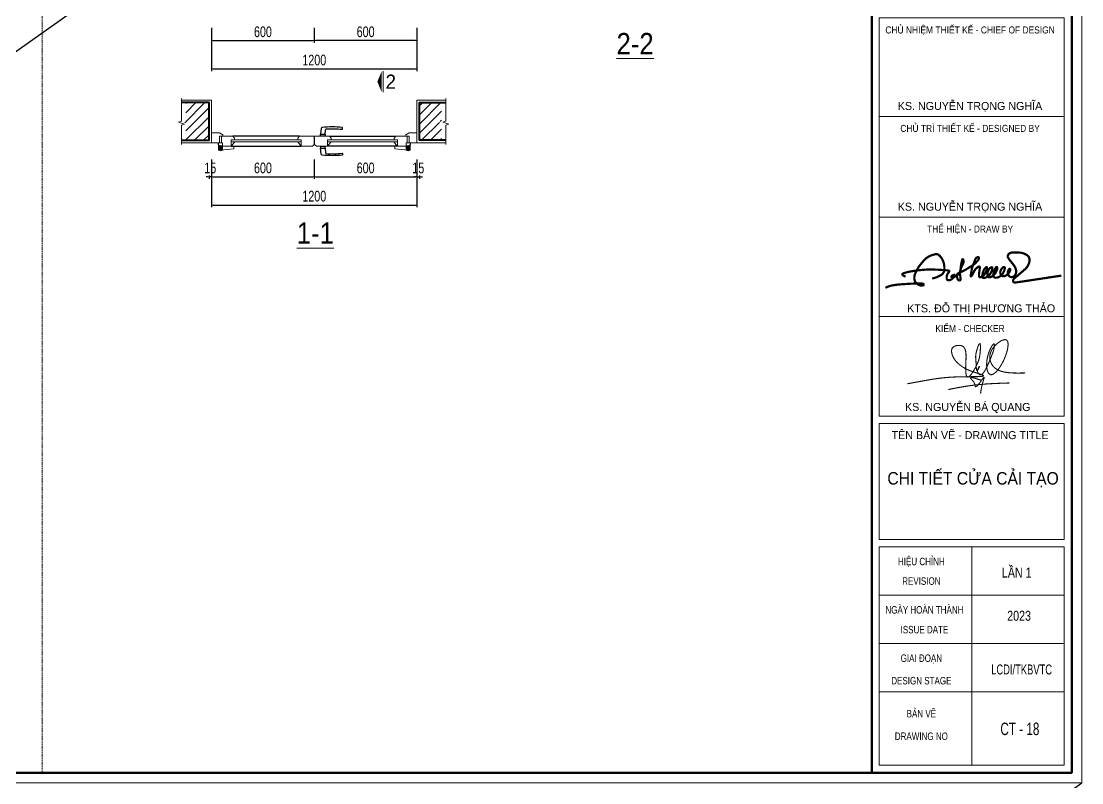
# Model space of a CAD drawing. Header units: millimetres. Extents: x -519517 to -431282, y -372679 to 113618.
# Drawn here: x -484007 to -477811, y -364002 to -359552 of the extents above; entities that cross this region are included whole.
import ezdxf
from ezdxf.enums import TextEntityAlignment as Align

# ---------------------------------------------------------------- set-up
doc = ezdxf.new("R2010")
doc.units = ezdxf.units.MM
doc.header["$LTSCALE"] = 5
doc.linetypes.add('CENTER2', pattern=[28.575, 19.05, -3.175, 3.175, -3.175])
doc.linetypes.add('HIDDEN', pattern=[0.375, 0.25, -0.125])
doc.layers.get('0').update_dxf_attribs({"linetype": 'CENTER2'})
for name, color, linetype, lineweight in [('DIM', 156, 'Continuous', 13), ('hatch1', 136, 'Continuous', 9), ('Khungten_LCDI', 7, 'Continuous', 25), ('LC ISO', 153, 'Continuous', 13), ('LC Khac', 4, 'Continuous', 9), ('LC MANH DUT', 35, 'HIDDEN', 5), ('LC Net dam 1', 30, 'Continuous', 30), ('LC Net thay', 7, 'Continuous', 25), ('LC Text1', 3, 'Continuous', 20), ('MANH', 35, 'HIDDEN', 5), ('thay1', 63, 'Continuous', 18), ('THIETBI', 8, 'Continuous', 5), ('v-CUA', 75, 'Continuous', 9), ('v-MANH', 147, 'Continuous', 5), ('v-TEXT', 7, 'Continuous', 18), ('v-THAY', 9, 'Continuous', 25), ('v-TUONG', 1, 'Continuous', 40)]:
    doc.layers.add(name, color=color, linetype=linetype, lineweight=lineweight)
doc.layers.add('KCS_Plotter', color=11, linetype='Continuous', plot=False)
doc.layers.add('v cuc manh1', color=251, linetype='Continuous')
doc.styles.add('HOATBIF', font='hoatbif.shx', dxfattribs={"width": 0.75})
doc.styles.add('Khungten', font='VHAVAN.TTF', dxfattribs={"width": 0.9, "height": 5000})
doc.styles.add('LC 1', font='VHAVANB.TTF')
doc.styles.add('T3', font='VHAVAN.TTF')
doc.styles.add('Title', font='VHBLACK.TTF')
doc.styles.add('VnAvantH', font='VHAVANB.TTF', dxfattribs={"width": 0.6})
doc.dimstyles.new('1-100(1-25)', dxfattribs={"dimscale": 25, "dimtxt": 2.5, "dimasz": 0.35, "dimexe": 0.5, "dimexo": 1, "dimgap": 0.8, "dimtad": 1, "dimdec": 0, "dimzin": 0, "dimdsep": 46, "dimtxsty": 'HOATBIF', "dimblk1": 'DOT', "dimblk2": 'DOT', "dimsah": 1, "dimcen": -1, "dimdle": 1, "dimclrd": 256, "dimclre": 256, "dimclrt": 4, "dimadec": 3, "dimazin": 2, "dimtfac": 0.333333, "dimtdec": 0, "dimtix": 1, "dimtmove": 2, "dimatfit": 3, "dimldrblk": 'DOT', "dimfxl": 1, "dimtvp": 0.833333, "dimtolj": 1, "dimtzin": 0, "dimarcsym": 0})

# ---------------------------------------------------------------- blocks, each defined once
blk = doc.blocks.new('DOT')
at = {"color": 0, "linetype": 'ByBlock'}
blk.add_line((-0.5, 0), (-1, 0), dxfattribs=at)
at = {"color": 0, "linetype": 'ByBlock', "const_width": 0.5}
blk.add_lwpolyline([(-0.25, 0, 1), (0.25, 0, 1)], format="xyb", close=True, dxfattribs=at)
blk = doc.blocks.new('*D515')
at = {"layer": 'Defpoints', "color": 0, "ltscale": 0.2, "transparency": 16777216}
for p in [(-482894.8, -360335.5), (-482294.8, -360335.5), (-482294.8, -360460.5)]:
    blk.add_point(p, dxfattribs=at)
at = {"layer": 'DIM', "lineweight": -2, "ltscale": 0.2, "transparency": 16777216}
for p, q in [((-482894.8, -360360.5), (-482894.8, -360473)), ((-482294.8, -360360.5), (-482294.8, -360473)), ((-482886, -360460.5), (-482303.5, -360460.5))]:
    blk.add_line(p, q, dxfattribs=at)
at = {"layer": 'DIM', "lineweight": -2, "ltscale": 0.2, "transparency": 16777216, "xscale": 8.75, "yscale": 8.75, "zscale": 8.75, "rotation": 180}
blk.add_blockref('DOT', (-482894.8, -360460.5), dxfattribs=at)
at = {"layer": 'DIM', "lineweight": -2, "ltscale": 0.2, "transparency": 16777216, "xscale": 8.75, "yscale": 8.75, "zscale": 8.75}
blk.add_blockref('DOT', (-482294.8, -360460.5), dxfattribs=at)
at = {"layer": 'DIM', "color": 4, "ltscale": 0.2, "transparency": 16777216, "insert": (-482594.8, -360409.3), "char_height": 62.5, "attachment_point": 5, "style": 'HOATBIF'}
blk.add_mtext('\\A1;600', dxfattribs=at)
blk = doc.blocks.new('_Dot')
at = {"color": 0, "linetype": 'ByBlock', "lineweight": -2}
blk.add_line((-0.5, 0), (-1, 0), dxfattribs=at)
at = {"color": 0, "linetype": 'ByBlock', "const_width": 0.5}
blk.add_lwpolyline([(-0.25, 0, 1), (0.25, 0, 1)], format="xyb", close=True, dxfattribs=at)
blk = doc.blocks.new('*D516')
at = {"layer": 'Defpoints', "color": 0, "ltscale": 0.2, "transparency": 16777216}
for p in [(-482294.8, -360335.5), (-481694.8, -360335.5), (-481694.8, -360460.5)]:
    blk.add_point(p, dxfattribs=at)
at = {"layer": 'DIM', "lineweight": -2, "ltscale": 0.2, "transparency": 16777216}
for p, q in [((-482294.8, -360360.5), (-482294.8, -360473)), ((-481694.8, -360360.5), (-481694.8, -360473)), ((-482286, -360460.5), (-481703.5, -360460.5))]:
    blk.add_line(p, q, dxfattribs=at)
at = {"layer": 'DIM', "lineweight": -2, "ltscale": 0.2, "transparency": 16777216, "xscale": 8.75, "yscale": 8.75, "zscale": 8.75, "rotation": 180}
blk.add_blockref('DOT', (-482294.8, -360460.5), dxfattribs=at)
at = {"layer": 'DIM', "lineweight": -2, "ltscale": 0.2, "transparency": 16777216, "xscale": 8.75, "yscale": 8.75, "zscale": 8.75}
blk.add_blockref('DOT', (-481694.8, -360460.5), dxfattribs=at)
at = {"layer": 'DIM', "color": 4, "ltscale": 0.2, "transparency": 16777216, "insert": (-481994.8, -360409.3), "char_height": 62.5, "attachment_point": 5, "style": 'HOATBIF'}
blk.add_mtext('\\A1;600', dxfattribs=at)
blk = doc.blocks.new('*D517')
at = {"layer": 'Defpoints', "color": 0, "ltscale": 0.2, "transparency": 16777216}
for p in [(-482894.8, -360335.5), (-481694.8, -360335.5), (-481694.8, -360625.5)]:
    blk.add_point(p, dxfattribs=at)
at = {"layer": 'DIM', "lineweight": -2, "ltscale": 0.2, "transparency": 16777216}
for p, q in [((-482894.8, -360360.5), (-482894.8, -360638)), ((-481694.8, -360360.5), (-481694.8, -360638)), ((-482886, -360625.5), (-481703.5, -360625.5))]:
    blk.add_line(p, q, dxfattribs=at)
at = {"layer": 'DIM', "lineweight": -2, "ltscale": 0.2, "transparency": 16777216, "xscale": 8.75, "yscale": 8.75, "zscale": 8.75, "rotation": 180}
blk.add_blockref('DOT', (-482894.8, -360625.5), dxfattribs=at)
at = {"layer": 'DIM', "lineweight": -2, "ltscale": 0.2, "transparency": 16777216, "xscale": 8.75, "yscale": 8.75, "zscale": 8.75}
blk.add_blockref('DOT', (-481694.8, -360625.5), dxfattribs=at)
at = {"layer": 'DIM', "color": 4, "ltscale": 0.2, "transparency": 16777216, "insert": (-482294.8, -360574.3), "char_height": 62.5, "attachment_point": 5, "style": 'HOATBIF'}
blk.add_mtext('\\A1;1200', dxfattribs=at)
blk = doc.blocks.new('HandleDoor2-60')
at = {"layer": 'v cuc manh1'}
for points in [[(-13.5, 71), (-15, 97.3, 0.37124), (-19.7, 101.9, 0.040057), (-112.6, 100.2), (-112.6, 100.2, -0.469729), (-114.8, 102.3), (-114.8, 102.3), (-114.2, 109.4), (-114.2, 109.4, -0.361425), (-112.4, 111.3), (-112.4, 111.3, -0.04891), (3.1, 111.1), (3.1, 111.1, -0.360589), (9.4, 104.7), (9.4, 104.7), (13.5, 71)], [(-13.5, -11), (-15, -37.3, -0.37124), (-19.7, -41.9, -0.040057), (-112.6, -40.2), (-112.6, -40.2, 0.469729), (-114.8, -42.3), (-114.8, -42.3), (-114.2, -49.4), (-114.2, -49.4, 0.361425), (-112.4, -51.3), (-112.4, -51.3, 0.04891), (3.1, -51.1), (3.1, -51.1, 0.360589), (9.4, -44.7), (9.4, -44.7), (13.5, -11)]]:
    blk.add_lwpolyline(points, format="xyb", dxfattribs=at)
for points in [[(13.5, 71), (-13.5, 71), (-13.5, 60), (13.5, 60)], [(13.5, -11), (-13.5, -11), (-13.5, 0), (13.5, 0)]]:
    blk.add_lwpolyline(points, close=True, dxfattribs=at)
for points in [[(12.5, 71), (-12.5, 71)], [(12.5, -11), (-12.5, -11)]]:
    blk.add_lwpolyline(points, dxfattribs=at)
blk = doc.blocks.new('ban-le')
at = {"layer": 'THIETBI'}
for points in [[(2596290.7, 893937.5), (2596212.2, 893930), (2596212.2, 893915), (2596279.2, 893915, 0.130435), (2596302.2, 893915), (2596302.2, 893926.5)], [(2596300.2, 893914.5), (2596300.2, 893926, 1), (2596281.2, 893926), (2596281.2, 893914.5)], [(2596302.2, 893926, 0.471178), (2596288.5, 893937.3)], [(2596279.2, 893912.5), (2596284.2, 893912.5, 0.307692), (2596297.2, 893912.5), (2596302.2, 893912.5)]]:
    blk.add_lwpolyline(points, format="xyb", dxfattribs=at)
for points in [[(2596297.2, 893938, 0.461538), (2596284.2, 893938), (2596279.2, 893938), (2596279.2, 893895), (2596302.2, 893895), (2596302.2, 893938)], [(2596293.5, 893927.2), (2596294.8, 893928.9, 0.084349), (2596293.6, 893930.1), (2596291.9, 893928.8), (2596291.5, 893930.9, 0.084349), (2596289.9, 893930.9), (2596289.6, 893928.8), (2596287.8, 893930.1, 0.084349), (2596286.6, 893928.9), (2596287.9, 893927.2), (2596285.8, 893926.8, 0.084349), (2596285.8, 893925.2), (2596287.9, 893924.9), (2596286.6, 893923.1, 0.084349), (2596287.8, 893921.9), (2596289.6, 893923.2), (2596289.9, 893921.1, 0.084349), (2596291.5, 893921.1), (2596291.9, 893923.2), (2596293.6, 893921.9, 0.084349), (2596294.8, 893923.1), (2596293.5, 893924.9), (2596295.6, 893925.2, 0.084349), (2596295.6, 893926.8)]]:
    blk.add_lwpolyline(points, format="xyb", close=True, dxfattribs=at)
for radius in [10.5, 5]:
    blk.add_circle((2596290.7, 893926), radius, dxfattribs=at)
blk = doc.blocks.new('*D518')
at = {"layer": 'Defpoints', "color": 0, "ltscale": 0.2, "transparency": 16777216}
for p in [(-481694.8, -360427.5), (-481679.8, -360427.5), (-481679.8, -360460.5)]:
    blk.add_point(p, dxfattribs=at)
at = {"layer": 'DIM', "lineweight": -2, "ltscale": 0.2, "transparency": 16777216}
for p, q in [((-481703.5, -360460.5), (-481712.3, -360460.5)), ((-481694.8, -360452.5), (-481694.8, -360473)), ((-481694.8, -360460.5), (-481679.8, -360460.5)), ((-481679.8, -360452.5), (-481679.8, -360473)), ((-481671, -360460.5), (-481662.3, -360460.5))]:
    blk.add_line(p, q, dxfattribs=at)
at = {"layer": 'DIM', "lineweight": -2, "ltscale": 0.2, "transparency": 16777216, "xscale": 8.75, "yscale": 8.75, "zscale": 8.75}
blk.add_blockref('DOT', (-481694.8, -360460.5), dxfattribs=at)
at = {"layer": 'DIM', "lineweight": -2, "ltscale": 0.2, "transparency": 16777216, "xscale": 8.75, "yscale": 8.75, "zscale": 8.75, "rotation": 180}
blk.add_blockref('DOT', (-481679.8, -360460.5), dxfattribs=at)
at = {"layer": 'DIM', "color": 4, "ltscale": 0.2, "transparency": 16777216, "insert": (-481687.3, -360409.3), "char_height": 62.5, "attachment_point": 5, "style": 'HOATBIF'}
blk.add_mtext('\\A1;15', dxfattribs=at)
blk = doc.blocks.new('*D519')
at = {"layer": 'Defpoints', "color": 0, "ltscale": 0.2, "transparency": 16777216}
for p in [(-482909.8, -360427.5), (-482894.8, -360427.5), (-482909.8, -360460.5)]:
    blk.add_point(p, dxfattribs=at)
at = {"layer": 'DIM', "lineweight": -2, "ltscale": 0.2, "transparency": 16777216}
for p, q in [((-482918.5, -360460.5), (-482927.3, -360460.5)), ((-482909.8, -360452.5), (-482909.8, -360473)), ((-482894.8, -360460.5), (-482909.8, -360460.5)), ((-482894.8, -360452.5), (-482894.8, -360473)), ((-482886, -360460.5), (-482877.3, -360460.5))]:
    blk.add_line(p, q, dxfattribs=at)
at = {"layer": 'DIM', "lineweight": -2, "ltscale": 0.2, "transparency": 16777216, "xscale": 8.75, "yscale": 8.75, "zscale": 8.75}
blk.add_blockref('DOT', (-482909.8, -360460.5), dxfattribs=at)
at = {"layer": 'DIM', "lineweight": -2, "ltscale": 0.2, "transparency": 16777216, "xscale": 8.75, "yscale": 8.75, "zscale": 8.75, "rotation": 180}
blk.add_blockref('DOT', (-482894.8, -360460.5), dxfattribs=at)
at = {"layer": 'DIM', "color": 4, "ltscale": 0.2, "transparency": 16777216, "insert": (-482902.3, -360409.3), "char_height": 62.5, "attachment_point": 5, "style": 'HOATBIF'}
blk.add_mtext('\\A1;15', dxfattribs=at)
blk = doc.blocks.new('*D520')
at = {"layer": 'Defpoints', "color": 0, "ltscale": 0.2, "transparency": 16777216}
for p in [(-482894.8, -359565.7), (-481694.8, -359565.7), (-481694.8, -359830)]:
    blk.add_point(p, dxfattribs=at)
at = {"layer": 'DIM', "lineweight": -2, "ltscale": 0.2, "transparency": 16777216}
for p, q in [((-482894.8, -359590.7), (-482894.8, -359842.5)), ((-481694.8, -359590.7), (-481694.8, -359842.5)), ((-482886, -359830), (-481703.5, -359830))]:
    blk.add_line(p, q, dxfattribs=at)
at = {"layer": 'DIM', "lineweight": -2, "ltscale": 0.2, "transparency": 16777216, "xscale": 8.75, "yscale": 8.75, "zscale": 8.75, "rotation": 180}
blk.add_blockref('DOT', (-482894.8, -359830), dxfattribs=at)
at = {"layer": 'DIM', "lineweight": -2, "ltscale": 0.2, "transparency": 16777216, "xscale": 8.75, "yscale": 8.75, "zscale": 8.75}
blk.add_blockref('DOT', (-481694.8, -359830), dxfattribs=at)
at = {"layer": 'DIM', "color": 4, "ltscale": 0.2, "transparency": 16777216, "insert": (-482294.8, -359778.7), "char_height": 62.5, "attachment_point": 5, "style": 'HOATBIF'}
blk.add_mtext('\\A1;1200', dxfattribs=at)
blk = doc.blocks.new('*D525')
at = {"layer": 'Defpoints', "color": 0, "ltscale": 0.2, "transparency": 16777216}
for p in [(-482294.8, -359565.7), (-481694.8, -359565.7), (-482294.8, -359665)]:
    blk.add_point(p, dxfattribs=at)
at = {"layer": 'DIM', "lineweight": -2, "ltscale": 0.2, "transparency": 16777216}
for p, q in [((-482294.8, -359590.7), (-482294.8, -359677.5)), ((-481694.8, -359590.7), (-481694.8, -359677.5)), ((-481703.5, -359665), (-482286, -359665))]:
    blk.add_line(p, q, dxfattribs=at)
at = {"layer": 'DIM', "lineweight": -2, "ltscale": 0.2, "transparency": 16777216, "xscale": 8.75, "yscale": 8.75, "zscale": 8.75, "rotation": 180}
blk.add_blockref('DOT', (-482294.8, -359665), dxfattribs=at)
at = {"layer": 'DIM', "lineweight": -2, "ltscale": 0.2, "transparency": 16777216, "xscale": 8.75, "yscale": 8.75, "zscale": 8.75}
blk.add_blockref('DOT', (-481694.8, -359665), dxfattribs=at)
at = {"layer": 'DIM', "color": 4, "ltscale": 0.2, "transparency": 16777216, "insert": (-481994.8, -359613.7), "char_height": 62.5, "attachment_point": 5, "style": 'HOATBIF'}
blk.add_mtext('\\A1;600', dxfattribs=at)
blk = doc.blocks.new('*D545')
at = {"layer": 'Defpoints', "color": 0, "ltscale": 0.2, "transparency": 16777216}
for p in [(-482894.8, -359565.7), (-482294.8, -359565.7), (-482294.8, -359665)]:
    blk.add_point(p, dxfattribs=at)
at = {"layer": 'DIM', "lineweight": -2, "ltscale": 0.2, "transparency": 16777216}
for p, q in [((-482894.8, -359590.7), (-482894.8, -359677.5)), ((-482294.8, -359590.7), (-482294.8, -359677.5)), ((-482886, -359665), (-482303.5, -359665))]:
    blk.add_line(p, q, dxfattribs=at)
at = {"layer": 'DIM', "lineweight": -2, "ltscale": 0.2, "transparency": 16777216, "xscale": 8.75, "yscale": 8.75, "zscale": 8.75, "rotation": 180}
blk.add_blockref('DOT', (-482894.8, -359665), dxfattribs=at)
at = {"layer": 'DIM', "lineweight": -2, "ltscale": 0.2, "transparency": 16777216, "xscale": 8.75, "yscale": 8.75, "zscale": 8.75}
blk.add_blockref('DOT', (-482294.8, -359665), dxfattribs=at)
at = {"layer": 'DIM', "color": 4, "ltscale": 0.2, "transparency": 16777216, "insert": (-482594.8, -359613.7), "char_height": 62.5, "attachment_point": 5, "style": 'HOATBIF'}
blk.add_mtext('\\A1;600', dxfattribs=at)
blk = doc.blocks.new('cat11')
at = {"layer": 'LC Khac', "color": 1, "ltscale": 2}
blk.add_line((0, 0), (0, 485), dxfattribs=at)
blk.add_lwpolyline([(-134, 243, 0, 471, 0), (-37, 243, 275, 275, 0)], format="xyseb", dxfattribs=at)
at = {"ltscale": 2, "style": 'LC 1'}
blk.add_attdef('A', text='', height=330, dxfattribs=at).set_placement((179, 243), align=Align.MIDDLE_CENTER)
blk = doc.blocks.new('NGUYEN BA QUANG')
at = {"layer": 'LC ISO', "const_width": 54}
for points in [[(906, 1114, 0.006821), (929, 1272, 0.011774), (937, 1340, 0.026266), (938, 1394, 0.052103), (935, 1423, 0.076783), (930, 1436, 0.163971), (923, 1442, 0.170042), (914, 1442, 0.080479), (902, 1436, 0.05585), (881, 1417, 0.031056), (847, 1375, 0.025203), (791, 1286, 0.116129), (556, 476, 0.061974), (575, 166, 0.045365), (610, 47, 0.070676), (660, -41, 0.091415), (710, -86, 0.146905), (783, -104, 0.068448), (833, -95, 0.049636), (885, -72, 0.053986), (978, -6, 0.029209), (1056, 69, 0.021304), (1134, 162, 0.025491), (1250, 329, 0.068873), (1561, 1027, 0.01773), (1596, 1171, 0.037697), (1624, 1368, 0.029037), (1623, 1453, 0.04288), (1613, 1525, 0.066726), (1590, 1583, 0.100495), (1556, 1623, 0.111871), (1508, 1644, 0.054631), (1469, 1647, 0.041179), (1426, 1643, 0.04561), (1355, 1623, 0.04967), (1225, 1558, 0.109429), (829, 1164, 0.05047), (753, 1012, 0.368126), (1079, 156, 0.040655), (1223, 90, 0.031441), (1383, 42, 0.023503), (1557, 9, 0.017084), (1742, -10, 0.011936), (1936, -19, 0.009133), (2206, -21, 0.002915), (2480, -16)], [(-3416, -557, -0.001023), (-2231, -345, -0.008385), (-1869, -289, -0.026114), (-905, -212, -0.007166), (-491, -205, 0.001773), (-49, -203, 0.009736), (200, -197, 0.025773), (331, -186, 0.054465), (383, -173, 0.09183), (397, -166, 0.386262), (399, -152, 0.129793), (379, -135, 0.036801), (321, -108, 0.016128), (184, -59, -0.006736), (-183, 62, -0.023924), (-416, 154, -0.046785), (-684, 310, -0.041509), (-918, 503, -0.092678), (-1136, 813, -0.077778), (-1199, 1035, -0.070106), (-1196, 1141, -0.201572), (-1106, 1286, -0.091887), (-982, 1343, -0.118851), (-732, 1351, -0.227561), (-543, 1208, -0.055716), (-508, 1121, -0.035741), (-487, 1019, -0.022757), (-478, 904, -0.018678), (-477, 714, 0.005361), (-493, 294, 0.022501), (-487, 25, 0.024956), (-474, -85, 0.051878), (-451, -169, 0.084004), (-427, -209, 0.302699), (-372, -224, 0.091028), (-331, -204, 0.045769), (-285, -164, 0.031407), (-218, -87, 0.026473), (-114, 66, 0.038878), (124, 530, 0.063388), (207, 831, 0.030377), (243, 1236, 0.019395), (241, 1350, 0.050857), (231, 1429, 0.089259), (221, 1451, 0.446193), (202, 1454, 0.08967), (185, 1438, 0.048315), (156, 1388, 0.024568), (114, 1288, 0.037087), (24, 971, 0.06811), (7, 722, 0.007404), (19, 571, -0.009821), (27, 442, 0.013775), (38, 214, 0.023991), (46, 154, 0.068642), (58, 113, 0.168495), (71, 99, 0.190472), (82, 99, 0.135753), (102, 116, 0.042547), (133, 165, 0.037247), (185, 280, 0.083462), (192, 310, 0.752396), (189, 311, 0.077103), (170, 286, 0.067778), (106, 135, 0.079642), (97, 52, 0.07615), (107, 12, 0.090818), (168, -77, 0.162992), (233, -111, 0.134535), (287, -101, 0.046135), (315, -85, 0.0589), (372, -33, 0.033446), (431, 44, 0.020493), (492, 142, 0.018931), (584, 325, 0.012315), (712, 617, 0.006262), (906, 1114)], [(-1368, -847, -0.004051), (-800, -737, -0.026384), (342, -582, -0.006339), (726, -556, -0.004215), (1111, -537, -0.002629), (1689, -517)], [(274, -380, 0.002584), (99, -322, 0.004829), (-9, -289, 0.009549), (-104, -262, 0.02019), (-180, -245, 0.020391), (-210, -242, 0.037792), (-233, -241, 0.083891), (-249, -244, 0.129866), (-256, -250, 0.170647), (-258, -257, 0.074142), (-257, -264, 0.04333), (-253, -271, 0.038982), (-240, -290, 0.018381), (-209, -327, -0.006145), (-155, -388, -0.017161), (-112, -442, -0.029179), (-72, -502, -0.056277), (-39, -577, -0.025416), (-31, -610, -0.003247), (-24, -652, 0.033316), (-18, -677, 0.055631), (-12, -689, 0.087521), (-5, -698, 0.15828), (8, -703, 0.07777), (18, -702, 0.051495), (30, -698, 0.04838), (50, -685, 0.02792), (72, -667, 0.021215), (104, -635, 0.012757), (138, -596, 0.011354), (192, -528, 0.005945), (265, -430, -0.007904), (360, -301, -0.011483), (384, -270, -0.027823), (404, -249, -0.066961), (415, -240, -0.123545), (420, -238, -0.248584), (424, -240, -0.12084), (426, -246, -0.064597), (426, -260, -0.027008), (421, -289, -0.011306), (411, -326, -0.007085), (384, -419, 0.007773), (340, -569, 0.03162), (266, -923, 0.004795), (248, -1055)]]:
    blk.add_lwpolyline(points, format="xyb", dxfattribs=at)
blk = doc.blocks.new('CK THAO')
at = {"layer": 'LC ISO', "const_width": 60}
for points in [[(21873, -82516), (21924, -82491), (21950, -82481), (21969, -82474), (21981, -82470), (21991, -82467), (22001, -82464), (22014, -82461), (22025, -82458), (22037, -82455), (22057, -82451), (22068, -82449), (22080, -82446), (22097, -82444), (22129, -82439), (22159, -82435), (22189, -82431), (22205, -82429), (22225, -82427), (22244, -82425), (22262, -82424), (22280, -82422), (22304, -82420), (22336, -82418), (22363, -82416), (22376, -82415), (22394, -82414), (22448, -82411), (22470, -82409), (22494, -82408), (22518, -82406), (22535, -82405), (22561, -82404), (22595, -82402), (22630, -82401), (22651, -82400), (22666, -82399), (22681, -82399), (22688, -82398), (22696, -82398), (22704, -82398), (22709, -82398), (22715, -82397), (22721, -82397), (22729, -82397), (22736, -82397), (22743, -82397), (22749, -82397), (22755, -82397), (22768, -82397), (22776, -82396), (22788, -82396), (22796, -82396), (22808, -82396), (22817, -82396), (22822, -82396), (22831, -82396), (22831, -82396), (22843, -82397), (22860, -82399), (22875, -82401), (22885, -82403), (22888, -82404), (22889, -82405), (22889, -82405), (22892, -82406), (22893, -82407), (22895, -82408), (22897, -82409), (22899, -82410), (22900, -82411), (22902, -82412), (22902, -82412), (22903, -82413), (22903, -82413), (22905, -82415), (22906, -82417), (22907, -82418), (22908, -82420), (22910, -82422), (22910, -82422), (22910, -82424), (22911, -82426), (22912, -82426), (22912, -82427), (22912, -82428), (22912, -82428), (22912, -82428), (22912, -82428), (22912, -82429), (22912, -82430), (22912, -82431), (22912, -82432), (22912, -82433), (22912, -82434), (22912, -82434), (22911, -82435), (22911, -82435), (22911, -82436), (22910, -82437), (22910, -82438), (22910, -82438), (22909, -82439), (22908, -82439), (22908, -82440), (22907, -82440), (22907, -82441), (22906, -82441), (22906, -82441), (22905, -82442), (22904, -82442), (22904, -82443), (22903, -82443), (22903, -82443), (22902, -82444), (22900, -82444), (22899, -82445), (22898, -82445), (22896, -82446), (22892, -82447), (22887, -82449), (22882, -82450), (22873, -82451), (22868, -82452), (22860, -82453), (22855, -82453), (22848, -82453), (22835, -82453), (22823, -82451), (22809, -82448), (22799, -82445), (22785, -82439), (22776, -82434), (22768, -82430), (22755, -82423), (22743, -82415), (22731, -82406), (22721, -82397), (22703, -82379), (22695, -82369), (22680, -82346), (22670, -82324), (22663, -82303), (22659, -82280), (22659, -82280), (22657, -82245), (22658, -82222), (22662, -82195), (22670, -82159), (22679, -82133), (22693, -82098), (22717, -82048), (22728, -82027), (22764, -81967), (22796, -81921), (22796, -81921), (22828, -81879), (22852, -81849), (22866, -81831), (22866, -81831), (22886, -81808), (22886, -81808), (22906, -81785), (22906, -81785), (22924, -81765), (22924, -81765), (22943, -81746), (22954, -81735), (22968, -81723), (22980, -81713), (22992, -81703), (23007, -81692), (23019, -81684), (23033, -81675), (23047, -81667), (23068, -81656), (23085, -81648), (23105, -81640), (23127, -81632), (23144, -81626), (23161, -81621), (23174, -81617), (23188, -81613), (23204, -81609), (23222, -81604), (23232, -81602), (23239, -81602), (23239, -81602), (23240, -81601), (23242, -81601), (23243, -81601), (23245, -81601), (23246, -81601), (23247, -81601), (23249, -81601), (23250, -81600), (23250, -81600), (23251, -81600), (23251, -81600), (23255, -81600), (23258, -81600), (23263, -81600), (23264, -81601), (23264, -81601), (23268, -81601), (23277, -81602), (23286, -81604), (23310, -81616), (23317, -81621), (23326, -81629), (23336, -81638), (23344, -81647), (23351, -81653), (23358, -81662), (23375, -81681), (23383, -81692), (23393, -81706), (23401, -81717), (23417, -81744), (23426, -81760), (23440, -81790), (23448, -81811), (23456, -81838), (23456, -81838), (23467, -81893), (23472, -81943), (23472, -81958), (23472, -81982), (23471, -81997), (23469, -82024), (23468, -82035), (23465, -82053), (23465, -82053), (23459, -82078), (23459, -82078), (23451, -82101), (23424, -82139), (23401, -82158), (23372, -82176), (23348, -82189), (23348, -82189), (23295, -82214), (23256, -82231), (23196, -82252), (23154, -82259), (23134, -82259)], [(23847, -82156), (23863, -82135), (23876, -82115), (23885, -82099), (23894, -82078), (23903, -82054), (23912, -82028), (23924, -81993), (23932, -81969), (23947, -81931), (23960, -81903), (23972, -81880), (23981, -81861), (23991, -81834), (23997, -81804), (23994, -81775), (23992, -81768), (23991, -81766), (23990, -81762), (23989, -81758), (23987, -81755), (23986, -81753), (23985, -81751), (23984, -81748), (23982, -81745), (23980, -81742), (23978, -81740), (23976, -81739), (23974, -81739), (23968, -81740), (23959, -81746), (23958, -81748), (23957, -81751), (23956, -81753), (23955, -81757), (23955, -81760), (23954, -81764), (23952, -81774), (23949, -81785), (23946, -81796), (23946, -81796), (23943, -81809), (23943, -81809), (23938, -81826), (23938, -81826), (23937, -81832), (23935, -81838), (23933, -81847), (23933, -81847), (23931, -81858)], [(23936, -82081), (23964, -82069), (23984, -82059), (24000, -82051), (24021, -82040), (24041, -82028), (24067, -82013), (24085, -82002), (24116, -81982), (24137, -81969), (24159, -81956), (24185, -81940), (24207, -81927), (24251, -81900), (24282, -81876), (24308, -81852), (24333, -81826), (24355, -81803)], [(24344, -81697), (24337, -81703), (24328, -81714), (24313, -81740), (24306, -81758), (24299, -81776), (24290, -81802), (24282, -81822), (24282, -81822), (24264, -81865), (24230, -81962), (24221, -81997), (24217, -82020), (24200, -82109), (24194, -82146), (24193, -82161), (24191, -82172), (24191, -82182), (24191, -82190), (24192, -82198), (24192, -82198), (24195, -82204), (24199, -82204), (24204, -82202), (24210, -82193), (24215, -82188), (24217, -82184), (24220, -82180), (24223, -82176), (24225, -82172), (24228, -82168), (24230, -82165), (24232, -82161), (24234, -82158), (24236, -82154), (24238, -82151)], [(24355, -81803), (24377, -81780), (24398, -81753), (24411, -81724), (24410, -81700), (24403, -81690), (24403, -81690), (24396, -81685), (24384, -81683), (24374, -81684), (24364, -81686), (24352, -81692), (24344, -81697), (24337, -81703)], [(25205, -81700), (25201, -81692), (25196, -81679), (25194, -81670), (25193, -81661), (25193, -81652), (25195, -81642), (25199, -81632), (25203, -81623), (25206, -81617), (25212, -81609), (25217, -81603), (25224, -81596), (25234, -81587), (25242, -81581), (25251, -81576)], [(25195, -82090), (25195, -82102), (25195, -82116), (25199, -82138), (25204, -82154), (25211, -82168), (25218, -82179), (25233, -82195), (25250, -82210), (25268, -82219), (25287, -82224), (25305, -82224), (25329, -82219), (25349, -82210), (25372, -82194), (25389, -82176), (25404, -82152), (25412, -82133), (25420, -82102), (25426, -82056), (25406, -81983), (25373, -81921), (25319, -81850), (25273, -81792), (25233, -81740), (25205, -81700)], [(25242, -81581), (25260, -81571), (25284, -81562), (25309, -81557), (25341, -81554), (25378, -81554), (25412, -81554), (25450, -81555)], [(25450, -81555), (25511, -81558), (25568, -81566), (25603, -81574), (25642, -81588), (25683, -81607), (25715, -81625), (25744, -81650), (25767, -81680), (25784, -81722), (25788, -81756), (25784, -81800), (25774, -81841), (25759, -81881), (25742, -81916), (25722, -81947), (25685, -81991), (25660, -82015), (25603, -82063), (25360, -82272), (25345, -82295), (25336, -82329), (25342, -82346)], [(23724, -82236), (23724, -82236), (23715, -82244), (23708, -82251), (23693, -82264), (23693, -82264), (23683, -82272), (23670, -82282), (23657, -82291), (23639, -82301), (23625, -82306), (23614, -82309), (23602, -82311), (23591, -82311), (23552, -82299), (23540, -82271), (23537, -82256), (23536, -82244), (23536, -82228), (23537, -82214), (23538, -82205), (23540, -82192), (23543, -82178), (23549, -82162), (23556, -82147), (23564, -82134), (23570, -82123), (23578, -82113), (23587, -82099), (23594, -82089), (23599, -82081), (23605, -82071), (23606, -82061), (23581, -82046), (23556, -82043), (23531, -82040), (23512, -82039), (23468, -82035), (23436, -82033), (23416, -82031), (23377, -82029), (23357, -82028), (23327, -82026), (23300, -82024), (23271, -82023), (23239, -82022), (23205, -82020), (23169, -82019), (23145, -82019), (23117, -82019), (23102, -82019), (23073, -82019), (23043, -82019), (23009, -82020), (22984, -82021), (22949, -82023), (22904, -82026), (22885, -82028), (22841, -82032), (22799, -82037), (22739, -82045), (22685, -82052), (22637, -82058), (22612, -82062), (22580, -82067), (22561, -82070), (22534, -82075), (22502, -82082), (22465, -82090), (22437, -82098), (22403, -82108), (22388, -82113), (22377, -82117), (22365, -82121), (22344, -82130), (22335, -82135), (22330, -82150), (22343, -82173), (22370, -82190), (22420, -82212)], [(23890, -82320), (23884, -82319), (23877, -82318), (23872, -82316), (23866, -82313), (23859, -82309), (23855, -82306), (23849, -82301), (23843, -82295), (23843, -82295), (23834, -82279), (23829, -82268), (23824, -82249), (23821, -82236), (23818, -82224), (23815, -82209), (23813, -82191), (23813, -82181), (23816, -82163), (23828, -82139), (23842, -82126), (23883, -82102), (23918, -82088), (23936, -82081)], [(23931, -81858), (23931, -81858), (23927, -81881), (23925, -81896), (23922, -81922), (23921, -81938), (23917, -81976), (23898, -82129), (23899, -82155), (23902, -82185), (23907, -82219), (23907, -82219), (23910, -82248), (23911, -82271), (23911, -82289), (23910, -82293), (23910, -82297), (23909, -82300), (23908, -82302), (23908, -82302), (23907, -82305), (23906, -82307), (23906, -82307), (23905, -82310), (23903, -82313), (23899, -82317), (23898, -82318), (23896, -82318), (23896, -82318), (23895, -82319), (23891, -82319), (23890, -82320)], [(24238, -82151), (24247, -82135), (24253, -82123), (24262, -82106), (24269, -82090), (24276, -82077), (24282, -82066), (24292, -82047), (24299, -82036), (24308, -82022), (24321, -82006), (24331, -81996), (24344, -81984), (24354, -81975), (24368, -81964), (24370, -81962), (24371, -81961), (24374, -81959), (24377, -81957), (24393, -81946), (24403, -81941), (24405, -81940), (24405, -81940), (24407, -81939), (24407, -81939), (24411, -81938), (24411, -81938), (24416, -81937), (24417, -81936), (24420, -81937), (24422, -81937), (24424, -81938), (24426, -81939), (24428, -81940), (24430, -81944), (24431, -81947), (24433, -81952), (24434, -81955), (24434, -81959), (24435, -81963)], [(24435, -81963), (24435, -81969), (24435, -81976), (24435, -81986), (24434, -81998), (24433, -82006), (24416, -82121), (24413, -82183), (24418, -82206)], [(24415, -82197), (24422, -82214), (24427, -82222), (24433, -82228), (24442, -82231), (24450, -82231), (24457, -82229), (24467, -82226), (24474, -82222), (24489, -82213), (24499, -82206), (24499, -82206), (24520, -82190), (24536, -82177), (24556, -82158), (24566, -82143), (24575, -82128), (24583, -82113), (24592, -82096), (24601, -82080), (24609, -82063), (24617, -82045), (24623, -82025), (24628, -82006), (24631, -81981), (24629, -81961), (24627, -81957), (24627, -81957), (24627, -81957), (24623, -81954), (24620, -81953), (24616, -81954), (24611, -81957), (24606, -81960), (24600, -81964), (24595, -81969), (24589, -81974), (24582, -81981), (24577, -81987), (24566, -81999), (24558, -82009), (24548, -82025), (24539, -82044), (24531, -82064), (24524, -82087), (24518, -82107), (24513, -82128), (24509, -82148), (24507, -82167), (24508, -82199), (24510, -82221), (24518, -82239), (24529, -82246), (24539, -82248), (24552, -82248), (24564, -82246), (24592, -82239), (24627, -82218), (24654, -82200), (24654, -82200), (24683, -82176), (24703, -82156), (24722, -82131), (24733, -82114), (24746, -82090), (24758, -82063), (24767, -82036), (24773, -82009), (24777, -81983), (24773, -81963), (24764, -81956), (24746, -81960), (24729, -81968), (24712, -81980), (24687, -82007), (24676, -82027), (24663, -82053), (24653, -82076), (24646, -82098), (24642, -82129), (24642, -82153), (24644, -82168), (24646, -82182), (24652, -82201), (24663, -82222), (24678, -82229), (24697, -82231), (24715, -82229), (24736, -82222), (24753, -82213)], [(24753, -82213), (24766, -82205), (24778, -82196), (24788, -82188), (24799, -82180), (24808, -82172), (24825, -82156), (24841, -82138), (24854, -82122), (24863, -82108), (24872, -82093), (24879, -82077), (24886, -82061), (24893, -82043), (24899, -82029), (24909, -82001), (24909, -81980), (24908, -81971), (24906, -81962), (24903, -81956), (24899, -81951), (24896, -81950), (24892, -81950), (24890, -81951), (24886, -81953), (24883, -81956), (24878, -81960), (24873, -81965), (24869, -81970), (24866, -81974), (24850, -82004)], [(24863, -81978), (24863, -81978), (24845, -82005), (24837, -82020), (24828, -82043), (24820, -82067), (24813, -82093), (24809, -82111), (24805, -82140), (24804, -82175), (24812, -82210), (24820, -82221), (24831, -82230), (24842, -82237), (24856, -82241), (24867, -82242)], [(24867, -82242), (24888, -82241), (24906, -82238), (24925, -82233), (24937, -82229), (24964, -82217), (24995, -82197), (25013, -82183), (25042, -82152), (25068, -82112), (25084, -82083), (25096, -82056), (25104, -82034), (25110, -82015), (25115, -81988), (25114, -81970), (25110, -81961), (25107, -81959), (25100, -81956), (25095, -81955), (25089, -81954), (25081, -81955), (25073, -81957), (25065, -81960), (25059, -81964), (25054, -81969), (25049, -81973), (25045, -81979)], [(25047, -81976), (25037, -81989), (25027, -82002), (25016, -82020), (25005, -82040), (24999, -82053), (24993, -82076), (24991, -82102), (24993, -82120), (24998, -82138)], [(24998, -82138), (24998, -82138), (25004, -82151), (25012, -82162), (25019, -82172), (25030, -82182), (25038, -82189), (25050, -82196), (25064, -82200), (25082, -82201), (25098, -82200), (25125, -82191), (25173, -82163), (25218, -82121), (25240, -82089), (25249, -82071), (25259, -82048), (25264, -82034), (25265, -82023), (25264, -82015), (25261, -82010), (25258, -82007), (25255, -82005), (25252, -82002), (25249, -82001), (25247, -82001), (25241, -82001), (25238, -82003), (25233, -82007), (25229, -82010), (25226, -82014), (25222, -82021)], [(25224, -82017), (25215, -82031), (25209, -82043), (25203, -82057), (25198, -82075), (25195, -82090)], [(23715, -82171), (23708, -82174), (23697, -82178), (23690, -82182), (23675, -82193), (23667, -82205), (23665, -82209), (23663, -82215), (23662, -82217), (23662, -82217), (23662, -82219), (23664, -82223), (23679, -82225), (23691, -82223)], [(23691, -82223), (23694, -82223), (23710, -82220), (23748, -82211), (23772, -82203), (23793, -82193), (23820, -82177), (23831, -82169), (23831, -82169), (23846, -82155)], [(23720, -82240), (23729, -82232), (23732, -82229), (23737, -82224), (23741, -82219), (23744, -82216), (23746, -82212), (23751, -82204), (23753, -82198), (23755, -82189), (23755, -82184), (23755, -82180), (23755, -82176), (23754, -82171), (23753, -82168), (23751, -82165), (23748, -82162), (23742, -82161), (23737, -82163), (23733, -82164), (23727, -82166), (23720, -82169), (23715, -82171)], [(25338, -82336), (25347, -82353), (25354, -82360), (25365, -82367), (25378, -82371), (25400, -82371), (25430, -82368), (25583, -82346), (26653, -82184)]]:
    blk.add_lwpolyline(points, dxfattribs=at)
blk = doc.blocks.new('lcdi fix')
at = {"layer": 'Defpoints', "lineweight": 0}
blk.add_lwpolyline([(-1200, -14850), (-1200, 14850), (40800, 14850), (40800, -14850)], close=True, dxfattribs=at)
at = {"layer": 'Khungten_LCDI', "color": 5, "lineweight": 60}
blk.add_line((36600, 14650), (36600, -14650), dxfattribs=at)
at = {"layer": 'Khungten_LCDI', "color": 5, "lineweight": 25}
blk.add_line((40600, -14650), (40600, 14650), dxfattribs=at)
at = {"layer": 'Khungten_LCDI', "color": 9, "lineweight": 15}
for p, q in [((38600, -10133), (38600, -14500)), ((40450, -11100), (36750, -11100)), ((40450, -12067), (36750, -12067)), ((40450, -13033), (36750, -13033))]:
    blk.add_line(p, q, dxfattribs=at)
at = {"layer": 'Khungten_LCDI', "color": 5, "lineweight": 60}
blk.add_lwpolyline([(0, -14650), (0, 14650), (40600, 14650), (40600, -14650)], close=True, dxfattribs=at)
at = {"layer": 'Khungten_LCDI', "color": 9, "lineweight": 15}
for points in [[(36750, -1522), (40450, -1522), (40450, 446), (36750, 446)], [(36750, -1522), (40450, -1522), (40450, -3535), (36750, -3535)], [(36750, -1522), (40450, -1522), (40450, -3535), (36750, -3535)], [(36750, -5526), (40450, -5526), (40450, -3535), (36750, -3535)], [(36750, -7517), (40450, -7517), (40450, -5526), (36750, -5526)], [(36750, -9983), (40450, -9983), (40450, -7667), (36750, -7667)], [(36750, -14500), (40450, -14500), (40450, -10133), (36750, -10133)]]:
    blk.add_lwpolyline(points, close=True, dxfattribs=at)
at = {"layer": 'LC Net dam 1'}
for name, p, xscale, yscale, zscale in [('CK THAO', (20771, 55798), 0.736210366573874, 0.736210366573874, 0.736210366573874), ('NGUYEN BA QUANG', (38676, -6647), 0.4, 0.4, 0.4)]:
    blk.add_blockref(name, p, dxfattribs=dict(at, xscale=xscale, yscale=yscale, zscale=zscale))
at = {"color": 7}
for s, height, style, width, p in [('chñ nhiÖm thiÕt kÕ - chief of design', 140, 'Khungten', 0.9, (38566, 136)), ('chñ tr× thiÕt kÕ - designed by', 140, 'Khungten', 0.9, (38566, -1832)), ('thÓ hiÖn - draw by', 140, 'Khungten', 0.9, (38566, -3845)), ('kiÓm - checker', 140, 'Khungten', 0.9, (38566, -5836)), ('hiÖu chØnh', 150, 'Khungten', 0.8, (37592, -10499)), ('revision', 150, 'Khungten', 0.8, (37592, -10891)), ('ngµy hoµn thµnh', 150, 'Khungten', 0.8, (37654, -11466)), ('issue date', 150, 'Khungten', 0.8, (37654, -11862)), ('giai ®o¹n', 150, 'Khungten', 0.8, (37592, -12433)), (' lcdi/tkbvtc', 200, 'Title', 0.7, (39571, -12684)), ('design stage', 150, 'Khungten', 0.8, (37592, -12883)), ('b¶n vÏ', 150, 'Khungten', 0.8, (37592, -13544)), ('drawing nO', 150, 'Khungten', 0.8, (37592, -13994))]:
    blk.add_text(s, height=height, dxfattribs=dict(at, style=style, width=width)).set_placement(p, align=Align.CENTER)
for s, style, p in [('ks. nguyÔn träng nghÜa', 'VnAvantH', (38565, -1394)), ('ks. nguyÔn träng nghÜa', 'VnAvantH', (38565, -3408)), ('ks. nguyÔn b¸ quang', 'VnAvantH', (38520, -7414)), ('tªn b¶n vÏ - drawing title', 'Khungten', (38566, -7977))]:
    blk.add_text(s, height=160, dxfattribs=dict(at, style=style)).set_placement(p, align=Align.CENTER)
at = {"color": 7, "style": 'VnAvantH'}
blk.add_text('kts. ®ç thÞ ph\xad¬ng th¶o ', height=160, dxfattribs=at).set_placement((37310, -5441))
at = {"color": 7, "style": 'Khungten', "width": 0.8}
for tag, p in [('REVISION', (39499, -10746)), ('NGAYHT', (39546, -11609))]:
    blk.add_attdef(tag, text='', height=200, dxfattribs=at).set_placement(p, align=Align.CENTER)
at = {"layer": 'LC Text1', "style": 'Title', "width": 3.882085}
for tag, p, p2 in [('TENBANVE1', (36913, -8886), (40339, -8886)), ('TENBANVE2', (36913, -9562), (40339, -9562))]:
    blk.add_attdef(tag, text='', height=250, dxfattribs=at).set_placement(p, p2, align=Align.FIT)
at = {"layer": 'LC Text1', "style": 'Title', "width": 0.7}
blk.add_attdef('SOBANVE', text='', height=250, dxfattribs=at).set_placement((39562, -13896), align=Align.CENTER)

msp = doc.modelspace()

# ---------------------------------------------------------------- hatches: boundary and pattern name
at = {"layer": 'hatch1'}
h = msp.add_hatch(dxfattribs=at)
h.set_pattern_fill('ANSI31', color=256, scale=300)
h.set_pattern_definition([(45, (-1199269.792, -356758.446), (-26.5165043, 26.5165043), [])])
h.paths.add_polyline_path([(-481551.7, -360027.2), (-481679.8, -360027.2), (-481679.8, -360247.2), (-481551.7, -360247.2), (-481551.7, -360159.7), (-481534.6, -360153.5), (-481568.9, -360141), (-481551.7, -360134.7)])
h.paths.add_polyline_path([(-482909.8, -360027.2), (-483045.5, -360027.2), (-483045.5, -360134.7), (-483062.6, -360141), (-483028.3, -360153.5), (-483045.5, -360159.7), (-483045.5, -360247.2), (-482909.8, -360247.2)])

# ---------------------------------------------------------------- linework, layer by layer
at = {"layer": 'KCS_Plotter'}
for p, q in [((-490081.8, -364001.6), (-477810.9, -355324.3)), ((-490081.8, -372678.8), (-477810.9, -364001.6))]:
    msp.add_line(p, q, dxfattribs=at)
at = {"layer": 'LC MANH DUT', "ltscale": 5}
msp.add_line((-483884.4, -355382.7), (-483884.4, -363943.1), dxfattribs=at)
at = {"layer": 'v-CUA', "ltscale": 0.5}
for p, q in [((-482848.8, -360204.2), (-482894.8, -360204.2)), ((-482828.8, -360216.2), (-482848.8, -360204.2)), ((-482848.8, -360262.2), (-482848.8, -360224.2)), ((-482848.8, -360246.2), (-482848.8, -360224.2)), ((-482848.8, -360224.2), (-482828.8, -360224.2)), ((-482828.8, -360224.2), (-482828.8, -360216.2)), ((-482287.8, -360224.2), (-482284.8, -360224.2)), ((-481760.8, -360216.2), (-481740.8, -360204.2)), ((-481760.8, -360224.2), (-481760.8, -360216.2)), ((-481740.8, -360224.2), (-481760.8, -360224.2)), ((-481740.8, -360204.2), (-481694.8, -360204.2)), ((-481740.8, -360246.2), (-481740.8, -360224.2)), ((-481740.8, -360262.2), (-481740.8, -360224.2)), ((-482894.8, -360262.2), (-482848.8, -360262.2)), ((-482759.8, -360256.2), (-482779.8, -360282.2)), ((-482391.8, -360256.2), (-482371.8, -360282.2)), ((-482196.8, -360256.2), (-482216.8, -360282.2)), ((-481829.8, -360256.2), (-481809.8, -360282.2)), ((-481694.8, -360262.2), (-481740.8, -360262.2))]:
    msp.add_line(p, q, dxfattribs=at)
for points in [[(-482770.8, -360224.2), (-482760.8, -360234.2), (-482760.8, -360244.2), (-482780.8, -360244.2), (-482780.8, -360282.2), (-482846.8, -360282.2), (-482856.8, -360272.2), (-482856.8, -360262.2), (-482836.8, -360262.2), (-482836.8, -360224.2)], [(-482381.8, -360224.2), (-482391.8, -360234.2), (-482391.8, -360244.2), (-482371.8, -360244.2), (-482371.8, -360282.2), (-482305.8, -360282.2), (-482295.8, -360272.2), (-482295.8, -360262.2), (-482295.8, -360262.2), (-482295.8, -360224.2)], [(-482206.8, -360224.2), (-482196.8, -360234.2), (-482196.8, -360244.2), (-482216.8, -360244.2), (-482216.8, -360282.2), (-482282.8, -360282.2), (-482292.8, -360272.2), (-482292.8, -360262.2), (-482292.8, -360262.2), (-482292.8, -360224.2)], [(-481818.8, -360224.2), (-481828.8, -360234.2), (-481828.8, -360244.2), (-481808.8, -360244.2), (-481808.8, -360282.2), (-481742.8, -360282.2), (-481732.8, -360272.2), (-481732.8, -360262.2), (-481752.8, -360262.2), (-481752.8, -360224.2)]]:
    msp.add_lwpolyline(points, close=True, dxfattribs=at)
at = {"layer": 'v-MANH'}
for p, q in [((-482371.8, -360244.2), (-482780.8, -360244.2)), ((-482371.8, -360256.2), (-482780.8, -360256.2)), ((-482216.8, -360244.2), (-481808.8, -360244.2)), ((-482216.8, -360256.2), (-481808.8, -360256.2))]:
    msp.add_line(p, q, dxfattribs=at)
for points in [[(-483070.5, -360003.2), (-483070.5, -360134.7), (-483087.6, -360141), (-483053.3, -360153.5), (-483070.5, -360159.7), (-483070.5, -360271.2)], [(-483070.5, -360262.2), (-482894.8, -360262.2), (-482894.8, -360012.2), (-483070.5, -360012.2)], [(-481526.7, -360262.2), (-481694.8, -360262.2), (-481694.8, -360012.2), (-481526.7, -360012.2)], [(-481526.7, -360003.2), (-481526.7, -360134.7), (-481543.9, -360141), (-481509.6, -360153.5), (-481526.7, -360159.7), (-481526.7, -360271.2)]]:
    msp.add_lwpolyline(points, dxfattribs=at)
at = {"layer": 'v-THAY'}
for p, q in [((-482381.8, -360224.2), (-482770.8, -360224.2)), ((-482206.8, -360224.2), (-481818.8, -360224.2)), ((-482779.8, -360282.2), (-482371.8, -360282.2)), ((-481809.8, -360282.2), (-482216.8, -360282.2))]:
    msp.add_line(p, q, dxfattribs=at)
at = {"layer": 'v-TUONG'}
for points in [[(-483070.5, -360247.2), (-482909.8, -360247.2), (-482909.8, -360027.2), (-483070.5, -360027.2)], [(-481526.7, -360247.2), (-481679.8, -360247.2), (-481679.8, -360027.2), (-481526.7, -360027.2)]]:
    msp.add_lwpolyline(points, dxfattribs=at)

# ---------------------------------------------------------------- block references
at = {"layer": 'LC Net thay'}
ref = msp.add_blockref('lcdi fix', (-489731.2, -359662.9), dxfattribs=dict(at, xscale=0.2921631478655579, yscale=0.2921631478655579, zscale=0.2921631478655579))
ref.add_attrib('NGAYHT', '2023', dxfattribs={"layer": 'LC Text1', "height": 58.43, "style": 'Khungten', "width": 0.8}).set_placement((-478177.3, -363054.8), align=Align.CENTER)
ref.add_attrib('REVISION', 'lÇn 1', dxfattribs={"layer": 'LC Text1', "height": 58.43, "style": 'Khungten', "width": 0.8}).set_placement((-478191.1, -362802.6), align=Align.CENTER)
ref.add_attrib('SOBANVE', 'ct - 18', dxfattribs={"layer": 'LC Text1', "height": 73.04, "style": 'Title', "width": 0.7}).set_placement((-478172.6, -363722.9), align=Align.CENTER)
ref.add_attrib('TENBANVE1', 'chi tiÕt cöa c¶i t¹o', dxfattribs={"layer": 'LC Text1', "height": 73.041, "style": 'Title', "width": 0.807853}).set_placement((-478946.7, -362259), (-477945.6, -362259), align=Align.FIT)
at = {"layer": 'MANH', "rotation": 180}
for name, p in [('HandleDoor2-60', (-482244.8, -360223.2)), ('ban-le', (2113447.4, 533632.8))]:
    msp.add_blockref(name, p, dxfattribs=at)
at = {"layer": 'MANH', "xscale": -1, "rotation": 180}
msp.add_blockref('ban-le', (-3078037, 533632.8), dxfattribs=at)
at = {"layer": 'thay1', "xscale": 0.25, "yscale": 0.25, "zscale": 0.25}
msp.add_blockref('cat11', (-481892.8, -359965.6), dxfattribs=at).add_auto_attribs({'A': '2'})

# ---------------------------------------------------------------- texts
at = {"layer": 'v-TEXT', "style": 'T3', "width": 0.9}
for s, p in [('%%U2-2', (-480420.6, -359745.4)), ('%%U1-1', (-482288.7, -360851.8))]:
    msp.add_text(s, height=125, dxfattribs=at).set_placement(p, align=Align.CENTER)

# ---------------------------------------------------------------- dimensions: what is measured, and where the dimension line sits
at = {"layer": 'DIM', "ltscale": 0.2}
for base, p1, p2, picture, middle in [((-481694.8, -359830), (-482894.8, -359565.7), (-481694.8, -359565.7), '*D520', (-482294.8, -359778.7)), ((-482294.8, -359665), (-482894.8, -359565.7), (-482294.8, -359565.7), '*D545', (-482594.8, -359613.7)), ((-482294.8, -360460.5), (-482894.8, -360335.5), (-482294.8, -360335.5), '*D515', (-482594.8, -360409.3)), ((-481694.8, -360625.5), (-482894.8, -360335.5), (-481694.8, -360335.5), '*D517', (-482294.8, -360574.3)), ((-481694.8, -360460.5), (-482294.8, -360335.5), (-481694.8, -360335.5), '*D516', (-481994.8, -360409.3)), ((-482909.8, -360460.5), (-482894.8, -360427.5), (-482909.8, -360427.5), '*D519', (-482902.3, -360409.3))]:
    dim = msp.add_linear_dim(base=base, p1=p1, p2=p2, dimstyle='1-100(1-25)', dxfattribs=at)
    dim.commit()
    dim.dimension.update_dxf_attribs({"geometry": picture, "text_midpoint": middle})
for base, p1, p2, picture, middle in [((-482294.8, -359665), (-481694.8, -359565.7), (-482294.8, -359565.7), '*D525', (-481994.8, -359613.7)), ((-481679.8, -360460.5), (-481694.8, -360427.5), (-481679.8, -360427.5), '*D518', (-481687.3, -360409.3))]:
    dim = msp.add_linear_dim(base=base, p1=p1, p2=p2, angle=180, dimstyle='1-100(1-25)', dxfattribs=at)
    dim.commit()
    dim.dimension.update_dxf_attribs({"geometry": picture, "text_midpoint": middle})

doc.saveas('drawing.dxf')
